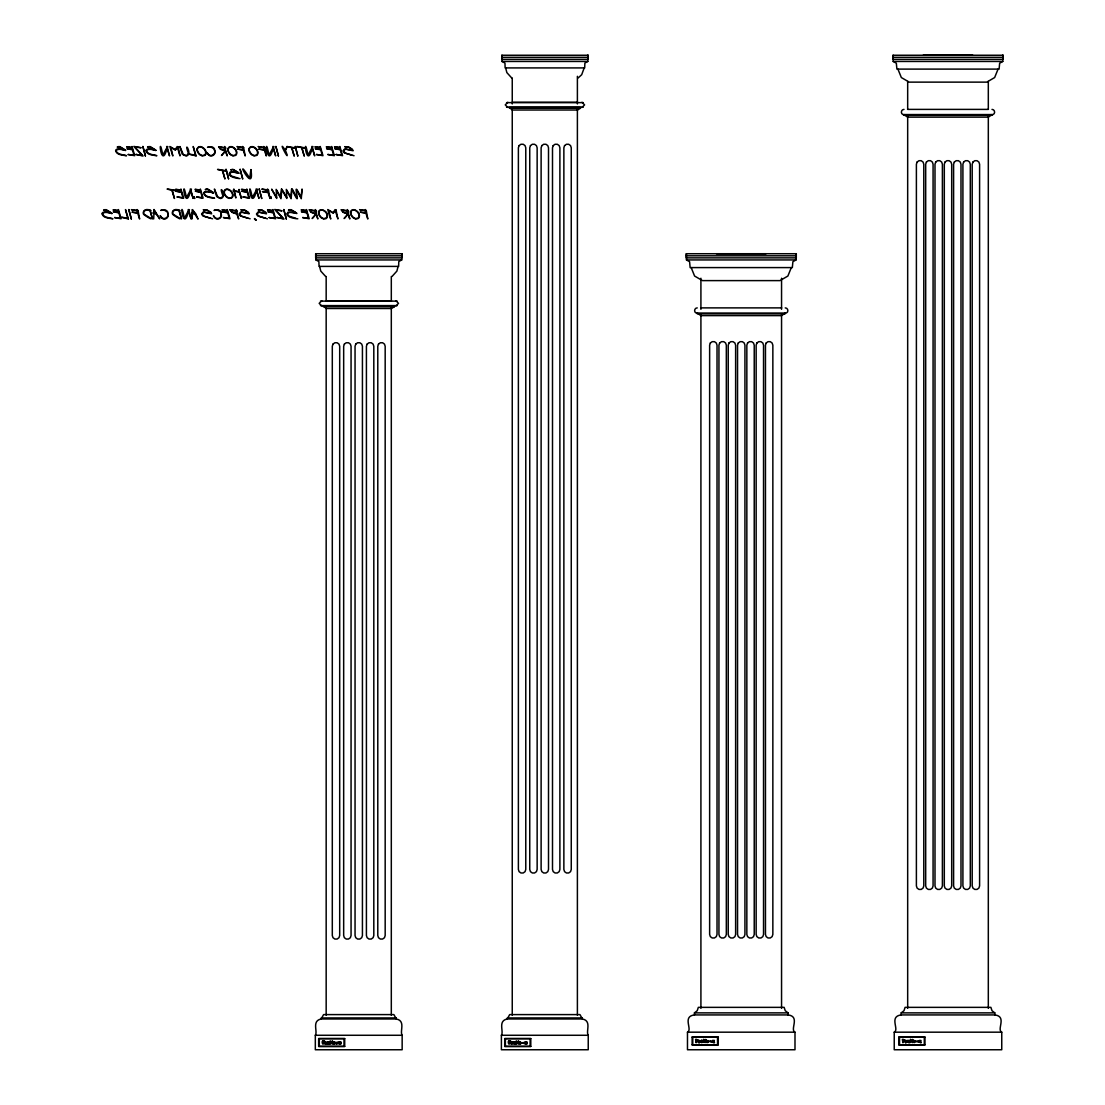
<?xml version="1.0" encoding="UTF-8"?>
<svg xmlns="http://www.w3.org/2000/svg" width="1105" height="1105" viewBox="0 0 1105 1105"><rect width="100%" height="100%" fill="white"/><g stroke="black" fill="none" stroke-linecap="round" stroke-linejoin="round"><path stroke-width="1.5" d="M205.889 153.678C207.215 149.106 199.149 143.277 197.049 148.913M398.104 266.402L396.888 271.098L392.04 276.457M584.186 67.916L581.7 74.698L578.122 77.958M791.304 267.59L787.879 276.043L780.006 280.615L702.476 280.615L694.589 276.043L691.178 267.59M998.064 69.104L994.638 77.557L986.765 82.129L909.222 82.129L901.348 77.557L897.923 69.104M917.509 1040.855C917.523 1042.761 914.097 1040.288 917.371 1041.711M523.204 1043.258C519.682 1041.573 523.88 1044.474 523.204 1042.402M710.612 1041.711C707.103 1039.819 711.178 1043.079 710.612 1040.855M327.688 1042.029L327.398 1044.184L325.947 1042.471C326.983 1047.167 322.052 1041.324 325.961 1042.029L327.26 1043.617C325.436 1040.661 331.528 1042.236 328.406 1043.092M340.216 1044.032L341.196 1043.617L339.442 1044.142L339.442 1042.029L341.072 1042.029L340.05 1043.092M526.298 1044.032L527.265 1043.617L525.524 1044.142L525.524 1042.029L527.154 1042.029L526.118 1043.092M248.943 148.913C251.042 143.277 259.109 149.106 257.796 153.678A2.666 2.666 0 0 1 256.526 155.446L254.04 155.888L251.871 154.852A8.191 8.191 0 0 1 249.081 150.86L248.887 149.548C250.669 143.705 258.639 148.954 257.465 153.567A2.376 2.376 0 0 1 256.346 155.156L254.053 155.556L252.023 154.548A8.108 8.108 0 0 1 249.399 150.791L249.205 149.589M507.844 102.282L505.261 104.878L507.844 107.461M321.762 300.767L319.179 303.364L321.762 305.947M582.004 107.461L584.586 104.878L582.004 102.282M395.921 305.947L398.504 303.364L395.921 300.767M318.654 1046.421L344.705 1046.421L344.705 1038.603L318.654 1038.603L318.654 1046.421L344.705 1046.421M318.654 1038.603L344.705 1038.603M504.723 1046.421L530.787 1046.421L530.787 1038.603L504.723 1038.603L504.723 1046.421L530.787 1046.421M504.723 1038.603L530.787 1038.603M692.131 1044.874L718.181 1044.874L718.181 1037.056L692.131 1037.056L692.131 1044.874L718.181 1044.874M692.131 1037.056L718.181 1037.056M898.89 1044.874L924.94 1044.874L924.94 1037.056L898.89 1037.056L898.89 1044.874L924.94 1044.874M898.89 1037.056L924.94 1037.056M325.353 1042.084L325.353 1044.142M321.154 1018.976L323.585 1014.597L393.891 1014.597L396.322 1018.976C405.963 1020.896 399.527 1031.393 402.151 1035.274L402.151 1049.75L315.326 1049.75L315.326 1035.274C317.95 1031.393 311.513 1020.896 321.154 1018.976L396.322 1018.976M507.236 1018.976L509.667 1014.597L579.973 1014.597L582.404 1018.976C592.045 1020.896 585.609 1031.393 588.233 1035.274L588.233 1049.75L501.394 1049.75L501.394 1035.274C504.032 1031.393 497.595 1020.896 507.236 1018.976L582.404 1018.976M514.488 1043.092C517.61 1042.277 511.408 1040.648 513.342 1043.617L512.043 1042.029C508.148 1041.283 513.079 1047.25 512.029 1042.471C518.563 1041.297 509.75 1043.894 515.51 1044.142L514.654 1044.032M687.476 1032.18C692.821 1029.653 681.937 1016.434 694.437 1014.929L694.437 1012.871L697.227 1010.716L698.332 1007.359L784.136 1007.359L785.254 1010.716L788.045 1012.871L788.045 1014.929C800.531 1016.434 789.647 1029.653 794.992 1032.18L794.992 1049.75L687.476 1049.75L687.476 1032.18L794.992 1032.18M894.235 1032.18C899.581 1029.653 888.696 1016.434 901.197 1014.929L901.197 1012.871L903.987 1010.716L905.092 1007.359L990.895 1007.359L992 1010.716L994.804 1012.871L994.804 1014.929C1007.29 1016.434 996.406 1029.653 1001.752 1032.18L1001.752 1049.75L894.235 1049.75L894.235 1032.18L1001.752 1032.18M326.058 218.514L323.572 218.942L321.403 217.906A8.191 8.191 0 0 1 318.613 213.914C317.328 206.083 329.276 210.862 327.329 216.732A2.666 2.666 0 0 1 326.058 218.514M701.178 1040.537L700.736 1042.07L699.451 1040.482C695.528 1039.777 700.542 1045.62 699.424 1040.924C700.57 1044.239 701.261 1038.479 702.573 1040.592M905.838 1042.54L905.63 1040.537L905.755 1042.595M334.028 1042.195C331.804 1044.211 336.459 1044.211 334.235 1042.195M520.11 1042.195C517.886 1044.211 522.541 1044.211 520.317 1042.195M580.443 108.207L577.57 110.017L512.278 110.017L509.405 107.461L580.443 107.461L580.443 108.207L509.405 108.207M394.375 306.693L391.488 308.502L326.196 308.502L323.323 305.947L394.375 305.947L394.375 306.693L323.323 306.693M698.995 1042.54L698.871 1040.537L698.995 1042.595M992 114.561L988.409 117.13L907.592 117.13L904.001 114.561M785.241 313.046L781.649 315.616L700.832 315.616L697.241 313.046M904.001 109.395C901.183 109.312 900.326 113.566 902.965 114.561L993.022 114.561C995.66 113.566 994.804 109.312 992 109.395M697.241 307.881C694.423 307.798 693.581 312.052 696.205 313.046L786.277 313.046C788.901 312.052 788.045 307.798 785.241 307.881M328.862 1042.982L329.262 1042.678M514.944 1042.982L515.344 1042.678M702.352 1041.435L701.896 1041.435M713.996 1041.435L713.526 1041.545M909.111 1041.435L908.642 1041.545M920.755 1041.435L920.285 1041.435M1002.788 55.25L1002.788 61.452L999.652 63.206L999.1 69.104L896.901 69.104L896.335 63.206L893.199 61.452L893.199 55.25M796.028 253.736L796.028 259.937L792.893 261.692L792.34 267.59L690.142 267.59L689.589 261.692L686.454 259.937L686.454 253.736M502.015 55.25L502.015 61.452L504.971 63.068L505.123 67.916L584.697 67.916L584.863 63.068L587.819 61.452L587.819 55.25M315.933 253.736L315.933 259.937L318.889 261.554L319.041 266.402L398.629 266.402L398.781 261.554L401.737 259.937L401.737 253.736M118.788 146.523L117.199 147.076L119.754 146.592C133.829 155.17 118.788 145.957 115.97 150.902C117.489 154.921 123.677 154.52 126.55 155.722C122.959 155.183 116.356 155.004 115.611 150.556C117.392 145.183 133.857 155.266 119.685 146.937M149.134 146.523L147.545 147.076L150.1 146.592C164.175 155.17 149.134 145.957 146.316 150.902C147.835 154.921 154.023 154.52 156.882 155.722C153.305 155.183 146.703 155.004 145.957 150.556C147.738 145.183 164.203 155.266 150.031 146.937M232.285 169.383L230.696 169.935L233.252 169.452C247.327 178.016 232.285 168.816 229.467 173.761L231.401 175.999L238.003 178.085M206.815 189.038L205.24 189.577L207.795 189.093C221.856 197.671 206.828 188.458 204.011 193.416C205.516 197.422 211.704 197.022 214.577 198.223C210.986 197.685 204.384 197.505 203.651 193.057C205.419 187.684 221.898 197.767 207.712 189.438M105.182 209.591L103.594 210.143L106.149 209.66C120.224 218.238 105.182 209.025 102.364 213.969C103.884 217.989 110.072 217.575 112.945 218.79C109.354 218.238 102.751 218.072 102.005 213.61C103.787 208.251 120.252 218.334 106.08 210.005M290.049 209.591L288.46 210.143L291.016 209.66C305.077 218.238 290.049 209.025 287.231 213.969L289.151 216.207L295.767 218.293M328.586 1044.032L329.608 1043.617L327.798 1044.142L327.798 1042.029M702.062 1042.485L703.098 1042.07L701.288 1042.595L701.178 1040.482M713.706 1042.485L714.562 1042.595C711.275 1043.534 713.982 1038.866 714.341 1040.62M908.821 1042.485L909.677 1042.595C903.669 1042.347 913.006 1039.777 906.183 1040.924C907.164 1045.565 902.371 1039.874 906.211 1040.482L907.495 1042.07L907.205 1040.482L909.456 1040.62M920.465 1042.485L921.308 1042.595C917.702 1043.217 921.335 1039.197 920.976 1040.592M502.015 57.322L587.819 57.322M893.199 57.322L1002.788 57.322M502.015 61.452L587.819 61.452M893.199 61.452L1002.788 61.452M512.278 102.282L577.57 102.282M506.56 102.627L583.288 102.627M506.56 107.116L583.288 107.116M907.592 109.395L988.409 109.395M904.001 115.321L992 115.321M153.692 218.956L153.954 213.514L156.233 213.969L159.728 218.873L154.009 209.522L153.623 213.085L152.835 212.947L153.623 213.445M315.933 255.808L401.737 255.808M686.454 255.808L796.028 255.808M315.933 259.937L401.737 259.937M686.454 259.937L796.028 259.937M326.196 300.767L391.488 300.767M320.478 301.126L397.206 301.126M320.478 305.602L397.206 305.602M700.832 307.881L781.649 307.881M697.241 313.806L785.241 313.806M694.437 1012.871L788.045 1012.871M901.197 1012.871L994.804 1012.871M694.437 1014.929L788.045 1014.929M901.197 1014.929L994.804 1014.929M321.154 1017.94L396.322 1017.94M507.236 1017.94L582.404 1017.94M315.326 1035.274L402.151 1035.274M501.394 1035.274L588.233 1035.274M696.509 1040.786C698.098 1039.916 698.084 1041.891 696.509 1040.993M704.092 1040.841L705.612 1040.841M903.268 1040.786C904.829 1039.916 904.871 1041.877 903.268 1040.993M910.852 1040.841L912.371 1040.841M704.092 1041.021L705.612 1041.021M910.852 1041.021L912.371 1041.021M323.019 1042.347C324.58 1041.463 324.635 1043.438 323.019 1042.54M330.616 1042.402L332.135 1042.402M509.101 1042.347C510.662 1041.463 510.717 1043.438 509.101 1042.54M516.698 1042.402L518.217 1042.402M330.616 1042.568L332.135 1042.568M516.698 1042.568L518.217 1042.568M509.833 1041.062L510.634 1041.601L510.607 1040.882C505.427 1039.197 510.634 1048.977 509.101 1041.062M323.751 1041.062L324.552 1041.601L324.525 1040.882C319.345 1039.197 324.552 1048.977 323.019 1041.062M526.588 1043.092L526.975 1042.678M340.506 1043.092L340.893 1042.678M352.025 155.225L345.409 153.153L343.489 150.902L345.589 149.161L353.089 150.75L352.246 149.092L348.241 146.785L344.719 146.716L349 147.421L352.536 150.28L344.677 148.913L343.075 150.957L344.207 152.822L354.056 155.722M233.183 169.797C243.459 175.281 236.014 171.676 230.254 171.938C226.014 176.855 237.603 178.554 240.047 178.582M290.947 210.005C300.961 215.116 293.709 211.939 288.018 212.146C283.778 217.063 295.353 218.762 297.798 218.79M265.421 218.293L258.819 216.207L256.885 213.969L258.998 212.229L266.498 213.804L265.642 212.16L261.636 209.853L258.114 209.784L262.396 210.475L265.946 213.348L258.087 211.967L256.471 214.025L257.603 215.876L267.451 218.79M248.1 218.293L241.484 216.207L239.564 213.969L241.664 212.229L249.164 213.804L248.321 212.16L244.316 209.853L240.793 209.784L245.075 210.475L248.611 213.348L240.752 211.967L239.15 214.025L240.282 215.876L250.131 218.79M210.558 218.293L203.942 216.207L202.022 213.969L204.121 212.229L211.621 213.804L210.779 212.16L206.773 209.853L203.251 209.784L207.533 210.475L211.069 213.348L203.21 211.967L201.607 214.025L202.74 215.876L212.588 218.79M511.712 77.958L506.863 72.612L505.648 67.916M325.63 276.457L320.782 271.098L319.566 266.402M296.914 197.56L292.314 189.135L291.568 189.024L290.877 197.505L286.305 189.369L286.872 198.458L281.43 189.024L280.739 197.505L276.167 189.369L276.733 198.458L271.65 189.135L276.637 197.56M286.775 197.56L281.803 189.135L280.988 198.72L276.568 190.281M296.844 190.281L301.278 198.72L302.052 189.024L301.016 197.505C288.902 171.648 304.8 217.298 291.941 189.135L291.126 198.72L286.706 190.281M197.312 149.589L197.505 150.791A8.108 8.108 0 0 0 200.129 154.548L202.146 155.556L204.453 155.156A2.376 2.376 0 0 0 205.571 153.567C206.746 148.954 198.776 143.705 196.98 149.548L197.187 150.86A8.191 8.191 0 0 0 199.977 154.852L202.132 155.888L204.632 155.446A2.666 2.666 0 0 0 205.889 153.678M988.312 81.48L988.312 109.091M988.312 115.997L988.312 1008.326M972.801 55.25L923.186 55.25M924.291 1037.706L924.291 1044.225M920.285 1040.592L920.285 1042.236M908.642 1040.592L908.642 1042.236M907.675 81.48L907.675 109.091M907.675 115.997L907.675 1008.326M899.539 1037.706L899.539 1044.225M781.553 278.239L781.553 309.303M781.553 314.483L781.553 1008.326M766.055 253.736L716.427 253.736M717.532 1037.706L717.532 1044.225M713.526 1040.592L713.526 1042.236M701.896 1040.592L701.896 1042.236M700.915 278.239L700.915 309.303M700.915 314.483L700.915 1008.326M692.78 1037.706L692.78 1044.225M577.39 76.3L577.39 103.925M577.39 109.091L577.39 1015.233M530.124 1039.253L530.124 1045.772M526.118 1042.153L526.118 1043.797M514.488 1042.153L514.488 1043.797M512.25 78.027L512.25 103.925M512.25 109.091L512.25 1015.233M511.587 1044.142L511.477 1042.084L511.435 1044.142M505.386 1039.253L505.386 1045.772M391.308 276.512L391.308 300.684M391.308 307.577L391.308 1015.233M344.042 1039.253L344.042 1045.772M340.05 1042.153L340.05 1043.797M328.406 1042.153L328.406 1043.797M326.168 276.512L326.168 300.684M326.168 305.864L326.168 1015.233M325.505 1044.142L325.353 1042.029M319.304 1039.253L319.304 1045.772M114.63 217.561L121.136 218.749L118.387 209.577L118.276 210.475L113.014 209.936L118.373 210.834L118.815 212.519L113.332 211.746L118.926 212.892L120.376 218.307L114.63 217.561M128.235 154.493L134.741 155.695L131.992 146.509L131.882 147.407L126.619 146.882L131.978 147.766L132.42 149.451L126.937 148.678L132.531 149.824L133.981 155.239L128.235 154.493M136.067 154.438L143.07 155.985L134.769 146.951L141.15 147.752L133.857 146.426L142.158 155.474L136.067 154.438M138.056 210.613L139.617 219.011L137.697 213.182L131.978 212.16L137.586 212.823L137.048 210.82L131.398 209.66L136.937 210.461L137.075 209.577L138.056 210.613M177.159 196.994L183.665 198.196L180.93 189.024L180.819 189.908L175.543 189.383L180.916 190.267L181.344 191.966L175.861 191.179L181.455 192.325L182.905 197.74L177.159 196.994M196.593 196.994L203.099 198.196L200.35 189.024L200.24 189.908L194.977 189.383L200.337 190.267L200.779 191.966L195.295 191.179L200.889 192.325L202.339 197.74L196.593 196.994M223.514 217.561L230.02 218.749L227.271 209.577L227.16 210.475L221.898 209.936L227.257 210.834L227.699 212.519L222.216 211.746L227.81 212.892L229.246 218.307L223.514 217.561M243.031 196.994L249.537 198.196L246.788 189.024L246.677 189.908L241.401 189.383L246.774 190.267L247.216 191.966L241.733 191.179L247.327 192.325L248.763 197.74L243.031 196.994M243.625 147.559L245.172 155.957L243.252 150.114L237.534 149.092L243.141 149.755L242.617 147.766L236.953 146.592L242.506 147.393L242.644 146.509L243.625 147.559M264.744 147.559L266.291 155.957L264.385 150.114L258.667 149.092L264.275 149.755L263.736 147.766L258.087 146.592L263.625 147.393L263.764 146.509L264.744 147.559M268.446 190.06L269.993 198.458L268.087 192.629L262.368 191.607L267.976 192.256L267.438 190.267L261.788 189.107L267.327 189.894L267.465 189.024L268.446 190.06M269.15 217.561L275.656 218.749L272.907 209.577L272.797 210.475L267.534 209.936L272.894 210.834L273.336 212.519L267.852 211.746L273.446 212.892L274.896 218.307L269.15 217.561M276.982 217.492L283.985 219.052L275.684 210.019L282.065 210.82L274.772 209.494L283.073 218.541L276.982 217.492M302.687 217.561L309.193 218.749L306.458 209.577L306.347 210.475L301.071 209.936L306.444 210.834L306.872 212.519L301.389 211.746L306.983 212.892L308.433 218.307L302.687 217.561M316.486 154.493L322.992 155.695L320.243 146.509L320.132 147.407L314.856 146.882L320.229 147.766L320.671 149.451L315.187 148.678L320.782 149.824L322.218 155.239L316.486 154.493M327.867 154.493L334.387 155.695L331.638 146.509L331.528 147.407L326.251 146.882L331.624 147.766L332.066 149.451L326.583 148.678L332.177 149.824L333.613 155.239L327.867 154.493M336.072 154.493L342.578 155.695L339.829 146.509L339.718 147.407L334.456 146.882L339.815 147.766L340.257 149.451L334.774 148.678L340.368 149.824L341.818 155.239L336.072 154.493M366.266 210.613L367.813 219.011L365.893 213.182L360.175 212.16L365.783 212.823L365.258 210.82L359.595 209.66L365.147 210.461L365.285 209.577L366.266 210.613M333.144 1042.913C334.843 1046.863 336.141 1039.777 333.144 1042.913M519.226 1042.913C520.925 1046.863 522.223 1039.777 519.226 1042.913M706.62 1041.366C708.333 1045.316 709.631 1038.217 706.62 1041.366M913.379 1041.366C915.092 1045.316 916.377 1038.217 913.379 1041.366M339.014 1042.029C337.232 1044.998 338.904 1043.742 339.014 1042.029M525.082 1042.029C523.342 1044.985 524.972 1043.755 525.082 1042.029M712.49 1040.468C710.819 1043.507 712.173 1042.112 712.545 1040.468M919.25 1040.468C917.606 1043.424 918.946 1042.208 919.305 1040.468M192.353 209.632L192.201 213.085L191.414 212.947L192.201 213.445L191.939 218.956L192.532 213.514L194.811 213.969L198.044 219.121L195.751 213.748L192.353 209.632M154.092 210.295L153.954 213.155L156.178 213.61L154.092 210.295M192.671 210.295L192.532 213.155L194.756 213.61L192.671 210.295M168.098 214.356C168.402 217.657 164.134 220.102 161.717 217.561C158.222 212.395 161.15 219.536 164.327 218.983A4.102 4.102 0 0 0 166.441 218.334L167.021 217.865A4.696 4.696 0 0 0 168.181 215.945L167.587 211.69A5.387 5.387 0 0 0 165.156 209.922L160.736 210.392A6.575 6.575 0 0 1 164.093 210.033L167.311 211.898L168.098 214.356M214.881 151.288C215.185 154.59 210.917 157.034 208.5 154.493C205.005 149.327 207.933 156.468 211.11 155.916A4.102 4.102 0 0 0 213.224 155.266L213.804 154.811A4.696 4.696 0 0 0 214.964 152.877L214.37 148.623A5.387 5.387 0 0 0 211.939 146.868L207.519 147.324A6.575 6.575 0 0 1 210.875 146.965L214.094 148.83L214.881 151.288M221.359 214.356C221.663 217.657 217.395 220.102 214.978 217.561C211.483 212.395 214.411 219.536 217.588 218.983A4.102 4.102 0 0 0 219.702 218.334L220.282 217.865A4.696 4.696 0 0 0 221.442 215.945L220.848 211.69A5.387 5.387 0 0 0 218.417 209.922L213.997 210.392A6.575 6.575 0 0 1 217.354 210.033L220.572 211.898L221.359 214.356M223.97 191.414L224.108 193.361A8.191 8.191 0 0 0 226.898 197.353L229.067 198.389L231.567 197.961A2.666 2.666 0 0 0 232.824 196.179C234.136 191.607 226.069 185.778 223.97 191.414M227.81 148.913L227.962 150.86A8.191 8.191 0 0 0 230.738 154.852L232.906 155.888L235.406 155.446A2.666 2.666 0 0 0 236.663 153.678C237.976 149.106 229.923 143.277 227.81 148.913M224.301 191.524L224.425 193.292A8.108 8.108 0 0 0 227.064 197.063L229.08 198.057L231.387 197.657A2.376 2.376 0 0 0 232.506 196.082C233.666 191.897 226.304 186.303 224.301 191.524M228.141 149.023L228.279 150.791A8.108 8.108 0 0 0 230.904 154.548L232.92 155.556L235.227 155.156A2.376 2.376 0 0 0 236.346 153.567C237.506 149.396 230.158 143.802 228.141 149.023M318.793 212.077L318.931 213.859A8.108 8.108 0 0 0 321.555 217.616L323.585 218.624L325.878 218.224A2.376 2.376 0 0 0 326.997 216.635C328.171 212.45 320.809 206.856 318.793 212.077M350.451 211.98L350.589 213.914A8.191 8.191 0 0 0 353.379 217.906L355.548 218.942L358.048 218.514A2.666 2.666 0 0 0 359.305 216.732C360.617 212.174 352.55 206.331 350.451 211.98M350.768 212.077L350.907 213.859A8.108 8.108 0 0 0 353.545 217.616L355.561 218.624L357.854 218.224A2.376 2.376 0 0 0 358.987 216.635C360.147 212.45 352.785 206.856 350.768 212.077M706.951 1041.242C707.587 1044.681 709.175 1039.073 706.951 1041.242M913.711 1041.242C914.346 1044.681 915.935 1039.073 913.711 1041.242M188.485 153.471L186.786 155.46L183.389 154.824L179.908 146.509L182.187 154.092L185.82 155.957A3.108 3.108 0 0 0 187.394 155.543C192.146 152.96 183.223 139.271 188.485 153.471M222.975 195.972L221.276 197.961L217.892 197.325L214.411 189.024L216.691 196.593L220.309 198.472A3.108 3.108 0 0 0 221.884 198.044C226.649 195.461 217.713 181.773 222.975 195.972M250.904 169.604L249.716 178.209C231.677 150.087 255.2 197.464 250.904 169.604M256.07 220.061C253.929 219.481 253.763 216.981 256.07 220.061M330.146 1043.576C331.762 1046.476 329.76 1036.076 330.146 1043.576M332.633 1041.283C333.213 1048.811 330.727 1039.266 332.633 1041.283M516.228 1043.576C517.844 1046.476 515.842 1036.076 516.228 1043.576M518.715 1041.283C519.295 1048.811 516.809 1039.266 518.715 1041.283M696.053 1042.015C695.515 1043.921 698.194 1041.573 696.509 1039.501L698.042 1040.04L695.584 1039.322L696.053 1042.015M703.636 1042.015C705.252 1044.929 703.236 1034.529 703.636 1042.015M706.109 1039.722C706.703 1047.264 704.216 1037.719 706.109 1039.722M902.799 1042.015C902.274 1043.921 904.954 1041.573 903.268 1039.501L904.802 1040.04L902.343 1039.322L902.799 1042.015M910.396 1042.015C912.012 1044.929 909.995 1034.529 910.396 1042.015M912.868 1039.722C913.448 1047.264 910.976 1037.719 912.868 1039.722M335.948 1042.291L336.68 1043.838L337.564 1042.029L336.956 1043.976L335.754 1043.797L335.948 1042.291M230.061 209.77L231.884 212.312L236.884 214.052L238.666 218.956L236.47 211.179L237.368 211.235L236.125 209.591L235.987 210.682L230.061 209.77M218.983 146.91L220.655 148.982L225.379 150.75L224.619 148.001L218.983 146.91M230.448 209.991L232.119 212.05L236.829 213.748L236.042 211.11L230.448 209.991M309.649 209.978L311.306 212.036L316.044 213.818L315.284 211.069L309.649 209.978M341.625 209.978L343.282 212.036L348.02 213.818L347.26 211.069L341.625 209.978M218.638 146.758L220.42 149.258L225.199 150.984L221.483 155.501L225.475 151.205L227.188 155.902L225.047 148.153L225.903 148.167L224.66 146.523L224.591 147.628L218.638 146.758M309.303 209.812L311.071 212.312L315.85 214.052L312.149 218.555L316.127 214.26L317.839 218.956L315.699 211.221L316.555 211.235L315.312 209.591L315.243 210.682L309.303 209.812M341.279 209.812L343.061 212.312L347.826 214.052L344.125 218.555L348.116 214.26L349.815 218.956L347.674 211.221L348.531 211.235L347.288 209.591L347.219 210.682L341.279 209.812M333.006 344.097L332.301 346.266L332.301 935.534L333.006 937.703L334.856 939.043L337.136 939.043L338.986 937.703L339.691 935.534L339.691 346.266L338.986 344.097L337.136 342.757L334.856 342.757L333.006 344.097M344.373 344.097L343.669 346.266L343.669 935.534L344.373 937.703L346.224 939.043L348.503 939.043L350.354 937.703L351.059 935.534L351.059 346.266L350.354 344.097L348.503 342.757L346.224 342.757L344.373 344.097M355.755 344.097L355.05 346.266L355.05 935.534L355.755 937.703L357.592 939.043L359.885 939.043L361.722 937.703L362.426 935.534L362.426 346.266L361.722 344.097L359.885 342.757L357.592 342.757L355.755 344.097M367.122 344.097L366.418 346.266L366.418 935.534L367.122 937.703L368.973 939.043L371.252 939.043L373.103 937.703L373.808 935.534L373.808 346.266L373.103 344.097L371.252 342.757L368.973 342.757L367.122 344.097M378.49 344.097L377.786 346.266L377.786 935.534L378.49 937.703L380.341 939.043L382.62 939.043L384.471 937.703L385.175 935.534L385.175 346.266L384.471 344.097L382.62 342.757L380.341 342.757L378.49 344.097M519.088 145.611L518.383 147.78L518.383 869.455L519.088 871.638L520.938 872.978L523.218 872.978L525.068 871.638L525.773 869.455L525.773 147.78L525.068 145.611L523.218 144.272L520.938 144.272L519.088 145.611M530.455 145.611L529.751 147.78L529.751 869.455L530.455 871.638L532.306 872.978L534.585 872.978L536.436 871.638L537.14 869.455L537.14 147.78L536.436 145.611L534.585 144.272L532.306 144.272L530.455 145.611M541.837 145.611L541.119 147.78L541.119 869.455L541.837 871.638L543.674 872.978L545.967 872.978L547.804 871.638L548.508 869.455L548.508 147.78L547.804 145.611L545.967 144.272L543.674 144.272L541.837 145.611M553.204 145.611L552.5 147.78L552.5 869.455L553.204 871.638L555.055 872.978L557.334 872.978L559.185 871.638L559.89 869.455L559.89 147.78L559.185 145.611L557.334 144.272L555.055 144.272L553.204 145.611M564.572 145.611L563.868 147.78L563.868 869.455L564.572 871.638L566.423 872.978L568.702 872.978L570.553 871.638L571.257 869.455L571.257 147.78L570.553 145.611L568.702 144.272L566.423 144.272L564.572 145.611M710.335 343.02L709.631 345.188L709.631 934.443L710.335 936.626L712.186 937.965L714.465 937.965L716.316 936.626L717.021 934.443L717.021 345.188L716.316 343.02L714.465 341.68L712.186 341.68L710.335 343.02M719.645 343.02L718.941 345.188L718.941 934.443L719.645 936.626L721.482 937.965L723.775 937.965L725.612 936.626L726.33 934.443L726.33 345.188L725.612 343.02L723.775 341.68L721.482 341.68L719.645 343.02M728.941 343.02L728.236 345.188L728.236 934.443L728.941 936.626L730.792 937.965L733.071 937.965L734.922 936.626L735.626 934.443L735.626 345.188L734.922 343.02L733.071 341.68L730.792 341.68L728.941 343.02M738.251 343.02L737.546 345.188L737.546 934.443L738.251 936.626L740.101 937.965L742.38 937.965L744.231 936.626L744.936 934.443L744.936 345.188L744.231 343.02L742.38 341.68L740.101 341.68L738.251 343.02M747.56 343.02L746.842 345.188L746.842 934.443L747.56 936.626L749.397 937.965L751.69 937.965L753.527 936.626L754.232 934.443L754.232 345.188L753.527 343.02L751.69 341.68L749.397 341.68L747.56 343.02M756.856 343.02L756.152 345.188L756.152 934.443L756.856 936.626L758.707 937.965L760.986 937.965L762.837 936.626L763.541 934.443L763.541 345.188L762.837 343.02L760.986 341.68L758.707 341.68L756.856 343.02M766.166 343.02L765.461 345.188L765.461 934.443L766.166 936.626L768.003 937.965L770.295 937.965L772.133 936.626L772.851 934.443L772.851 345.188L772.133 343.02L770.295 341.68L768.003 341.68L766.166 343.02M917.095 162.062L916.39 164.231L916.39 885.906L917.095 888.075L918.946 889.414L921.225 889.414L923.076 888.075L923.78 885.906L923.78 164.231L923.076 162.062L921.225 160.708L918.946 160.708L917.095 162.062M926.404 162.062L925.686 164.231L925.686 885.906L926.404 888.075L928.241 889.414L930.534 889.414L932.371 888.075L933.076 885.906L933.076 164.231L932.371 162.062L930.534 160.708L928.241 160.708L926.404 162.062M935.7 162.062L934.996 164.231L934.996 885.906L935.7 888.075L937.551 889.414L939.83 889.414L941.681 888.075L942.385 885.906L942.385 164.231L941.681 162.062L939.83 160.708L937.551 160.708L935.7 162.062M945.01 162.062L944.305 164.231L944.305 885.906L945.01 888.075L946.847 889.414L949.14 889.414L950.977 888.075L951.695 885.906L951.695 164.231L950.977 162.062L949.14 160.708L946.847 160.708L945.01 162.062M954.306 162.062L953.601 164.231L953.601 885.906L954.306 888.075L956.157 889.414L958.436 889.414L960.286 888.075L960.991 885.906L960.991 164.231L960.286 162.062L958.436 160.708L956.157 160.708L954.306 162.062M963.615 162.062L962.911 164.231L962.911 885.906L963.615 888.075L965.466 889.414L967.745 889.414L969.596 888.075L970.301 885.906L970.301 164.231L969.596 162.062L967.745 160.708L965.466 160.708L963.615 162.062M972.925 162.062L972.207 164.231L972.207 885.906L972.925 888.075L974.762 889.414L977.055 889.414L978.892 888.075L979.596 885.906L979.596 164.231L978.892 162.062L977.055 160.708L974.762 160.708L972.925 162.062M143.995 211.428L143.802 211.911A3.246 3.246 0 0 0 143.94 214.218C156.882 221.553 149.41 218.983 143.609 214.329A3.522 3.522 0 0 1 143.705 211.29C145.28 207.505 153.263 211.069 150.308 210.599L152.49 218.956L149.921 210.489L145.998 210.019L143.995 211.428M173.015 211.428L172.822 211.911A3.246 3.246 0 0 0 172.96 214.218C185.902 221.553 178.43 218.983 172.629 214.329A3.522 3.522 0 0 1 172.725 211.29C174.3 207.505 182.284 211.069 179.328 210.599L181.51 218.956L178.941 210.489L175.018 210.019L173.015 211.428M166.938 147.614L162.836 155.114C157.684 128.995 160.971 172.477 167.076 148.111L169.535 155.902L167.311 147.656L167.877 146.633L166.648 146.509L166.938 147.614M190.53 190.115L186.414 197.615C181.261 171.496 184.549 214.978 190.654 190.613L193.113 198.403L190.889 190.157L191.455 189.135L190.226 189.024L190.53 190.115M188.485 210.682L184.369 218.182C179.217 192.049 182.505 235.545 188.61 211.179L191.068 218.956L188.845 210.71L189.411 209.701L188.182 209.577L188.485 210.682M273.087 147.614L268.971 155.114C263.819 128.995 267.106 172.477 273.211 148.111L275.67 155.902L273.446 147.656L274.012 146.633L272.783 146.509L273.087 147.614M256.388 190.115L252.272 197.615C247.119 171.496 250.407 214.978 256.512 190.613L258.971 198.403L256.761 190.157L257.313 189.135L256.084 189.024L256.388 190.115M312.093 147.614L307.977 155.114C302.825 128.995 306.113 172.477 312.218 148.111L314.676 155.902L312.453 147.656L313.019 146.633L311.79 146.509L312.093 147.614M287.19 146.633L285.173 150.128C275.739 135.943 292.355 167.559 285.421 150.363L287.19 146.633M178.098 146.896L180.032 155.902L177.463 147.642L175.35 150.128L170.902 147.435L172.836 155.957L169.825 146.509L175.253 149.603L177.173 146.564L178.098 146.896M336.003 209.964L337.923 218.956L335.354 210.71L333.24 213.196L328.793 210.489L330.727 219.011L327.729 209.577L333.144 212.671L335.064 209.632L336.003 209.964M588.081 55.25L501.753 55.25L501.753 59.38L588.081 59.38L588.081 55.25M1003.05 55.25L892.951 55.25L892.951 59.38L1003.05 59.38L1003.05 55.25M196.082 155.902L189.3 154.203L195.502 155.087L193.182 146.509L196.082 155.902M194.162 196.911L194.618 198.417L194.162 196.911M270.863 196.911L271.305 198.417L270.863 196.911M128.373 218.956L121.591 217.271L127.807 218.141L125.487 209.577L128.373 218.956M401.999 253.736L315.671 253.736L315.671 257.866L401.999 257.866L401.999 253.736M796.291 253.736L686.191 253.736L686.191 257.866L796.291 257.866L796.291 253.736M275.891 146.509L278.419 155.957L275.891 146.509M295.284 146.509L297.811 155.957L295.284 146.509M142.89 146.509L145.418 155.957L142.89 146.509M294.151 155.902L291.554 147.614C275.67 144.451 305.864 149.576 291.927 147.683L294.151 155.902M304.193 155.902L301.596 147.614C285.712 144.451 315.906 149.576 301.983 147.683L304.193 155.902M240.144 169.369L242.672 178.803L240.144 169.369M226.042 169.369L228.569 178.803L226.042 169.369M224.895 178.748L222.298 170.474C206.428 167.297 236.608 172.435 222.685 170.543L224.895 178.748M259.192 189.024L261.719 198.458L259.192 189.024M239.012 189.535L239.26 191.814L234.288 190.695L233.832 189.024L233.196 190.806L233.998 190.985L235.862 197.947L234.357 191.054L239.357 192.173L241.401 198.458L239.012 189.535M174.438 198.403L171.841 190.115C155.957 186.952 186.151 192.077 172.228 190.184L174.438 198.403M283.792 209.577L286.333 219.011L283.792 209.577M128.802 209.577L131.329 219.011L128.802 209.577"/></g></svg>
